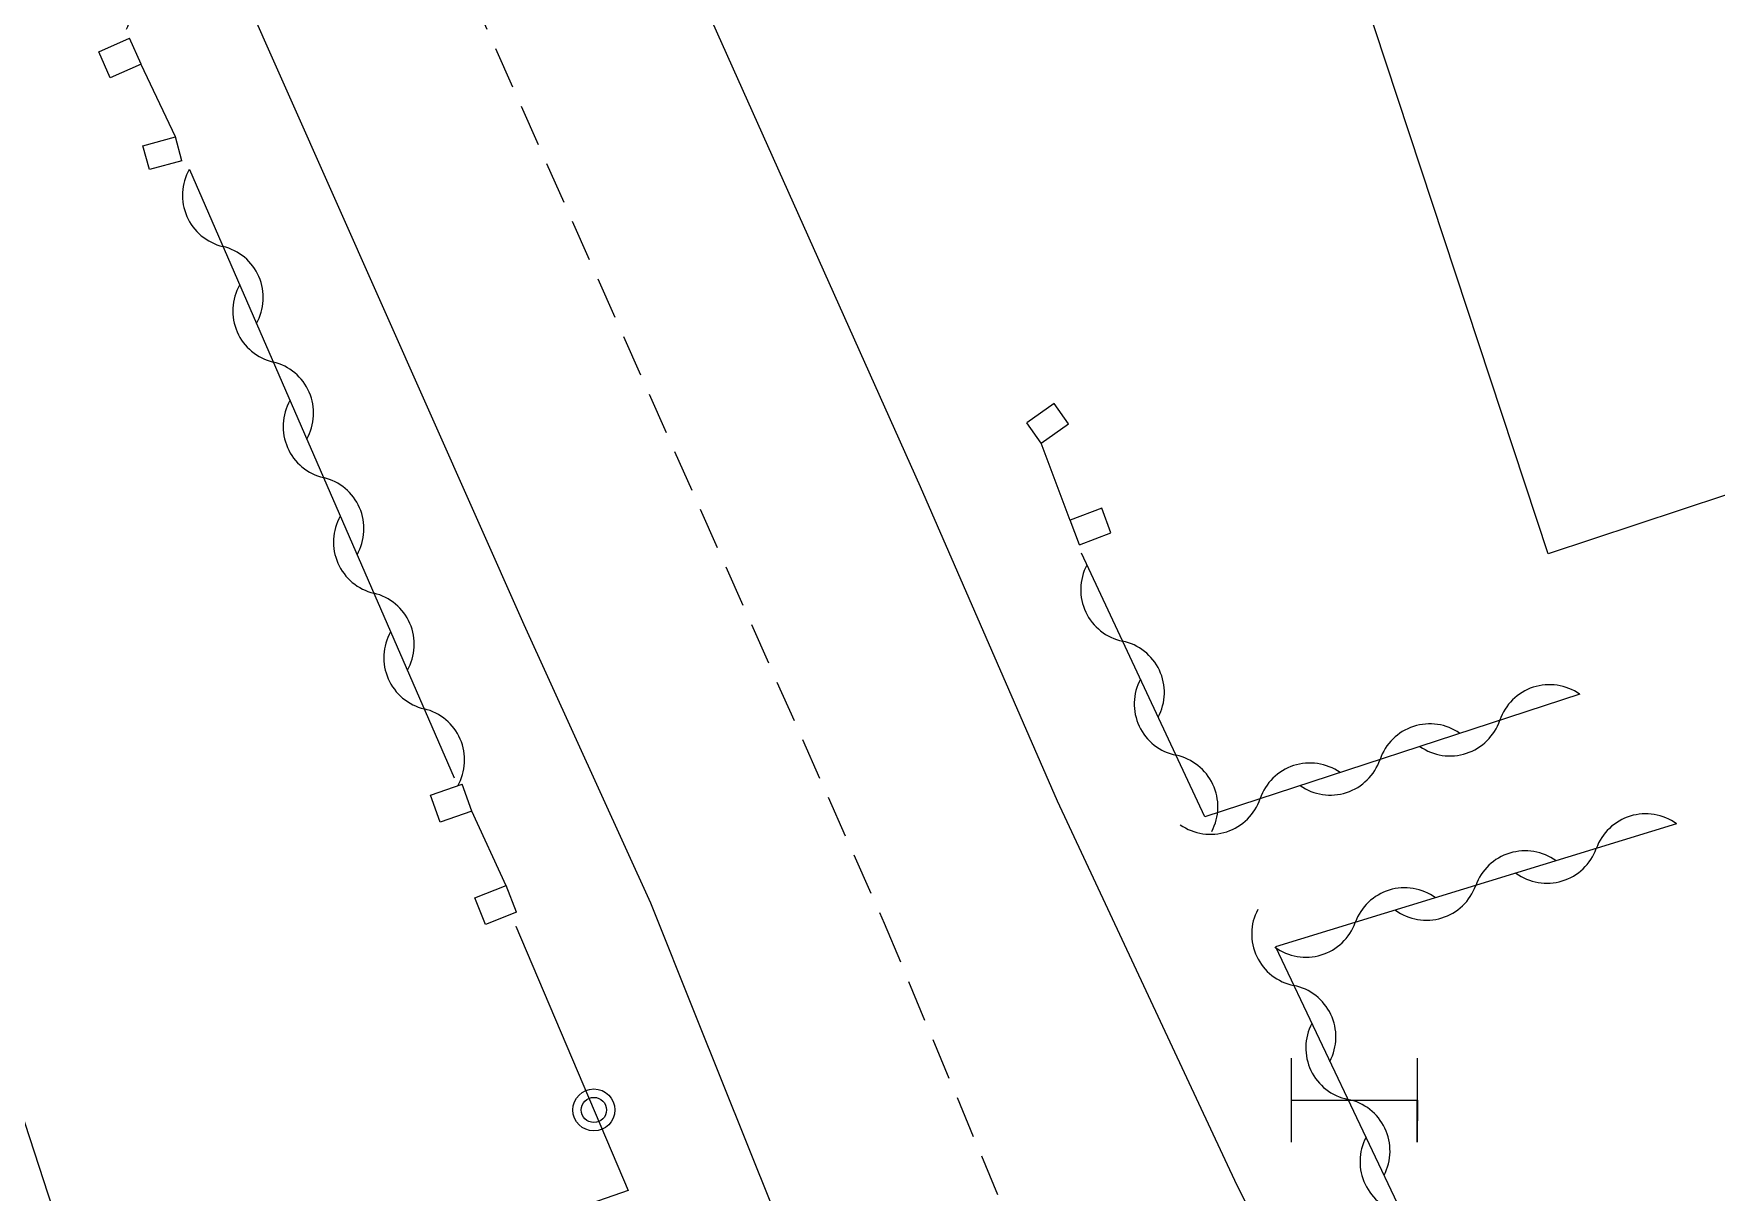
# Model space of a CAD drawing. Header units: millimetres. Extents: x 134000 to 135000, y 131000 to 132000.
# Drawn here: x 134288.27 to 134308.29, y 131386.82 to 131400.61 of the extents above; entities that cross this region are included whole.
import ezdxf

# ---------------------------------------------------------------- set-up
doc = ezdxf.new("R2010")
doc.units = ezdxf.units.MM
doc.linetypes.add('DASHED', pattern=[0.75, 0.5, -0.25])
doc.layers.get('0').update_dxf_attribs({"linetype": 'CONTINUOUS'})
for name, color, linetype in [('W0001', 6, 'DASHED'), ('W0008', 7, 'CONTINUOUS'), ('W0100', 7, 'CONTINUOUS'), ('W0105', 7, 'CONTINUOUS'), ('W0112', 1, 'DASHED'), ('W0310', 3, 'CONTINUOUS'), ('W0322', 7, 'CONTINUOUS'), ('W1474', 7, 'CONTINUOUS')]:
    doc.layers.add(name, color=color, linetype=linetype)

# ---------------------------------------------------------------- blocks, each defined once
blk = doc.blocks.new('T1474')
at = {"color": 0, "linetype": 'Continuous', "flags": 128}
for points in [[(-0.75, -0.5), (-0.75, 0.5)], [(0.75, 0), (0.749, -0.5), (0.75, 0.5)], [(-0.75, 0), (0.75, 0)]]:
    blk.add_lwpolyline(points, dxfattribs=at)
blk = doc.blocks.new('t322o')
at = {"color": 0, "linetype": 'Continuous'}
for radius in [0.25, 0.15]:
    blk.add_circle((0, 0), radius, dxfattribs=at)
blk = doc.blocks.new('t310o')
at = {"color": 0, "linetype": 'Continuous'}
for centre, start, end in [((0.5, -0.375), 36.8699, 143.1303), ((-0.5, 0.375), 216.8699, 323.1304)]:
    blk.add_arc(centre, 0.625, start, end, dxfattribs=at)

msp = doc.modelspace()

# ---------------------------------------------------------------- linework, layer by layer
at = {"layer": 'W0001'}
msp.add_lwpolyline([(134264.713, 131462.062), (134269.294, 131454.356), (134274.122, 131444.494), (134276.155, 131437.378), (134279.836, 131431.562), (134292.24, 131403.859), (134298.388, 131390.024), (134300.942, 131383.918), (134304.039, 131376.07), (134310.323, 131359.694), (134326.292, 131341.759)], dxfattribs=at)
at = {"layer": 'W0008'}
for points in [[(134297.378, 131385.855), (134296.146, 131388.923), (134295.61, 131390.262), (134294.105, 131393.575), (134289.015, 131405.037), (134288.764, 131405.619), (134283.615, 131417.13), (134281.081, 131422.889), (134278.467, 131428.729), (134278.115, 131429.509), (134277.527, 131430.537), (134276.971, 131431.235), (134276.234, 131431.939), (134275.318, 131432.595), (134274.852, 131432.844), (134273.51, 131433.277), (134272.403, 131433.409), (134271.368, 131433.39), (134270.366, 131433.172), (134269.872, 131433.045)], [(134363.91, 131376.601), (134348.9, 131368.732), (134348.613, 131368.587), (134326.237, 131356.908), (134324.307, 131356.136), (134322.759, 131355.878), (134321.057, 131356.078), (134319.189, 131356.918), (134317.858, 131357.868), (134316.261, 131359.873), (134313.482, 131365.378), (134302.591, 131386.905), (134300.451, 131391.475), (134298.821, 131395.216), (134295.372, 131402.919)]]:
    msp.add_lwpolyline(points, dxfattribs=at)
at = {"layer": 'W0100'}
for points in [[(134311.038, 131395.988), (134306.29, 131394.42), (134303.949, 131401.51), (134301.664, 131408.599)], [(134288.549, 131386.46), (134286.245, 131393.526)]]:
    msp.add_lwpolyline(points, dxfattribs=at)
at = {"layer": 'W0105'}
for p, q in [((134289.955, 131399.378), (134289.545, 131400.241)), ((134300.602, 131394.815), (134300.256, 131395.737)), ((134293.892, 131390.469), (134293.481, 131391.355))]:
    msp.add_line(p, q, dxfattribs=at)
at = {"layer": 'W0112'}
for points in [[(134289.545, 131400.243), (134289.179, 131400.081), (134289.042, 131400.392), (134289.407, 131400.554), (134289.407, 131400.554), (134289.407, 131400.554), (134289.407, 131400.554), (134289.407, 131400.554), (134289.407, 131400.554), (134289.407, 131400.554), (134289.407, 131400.554), (134289.407, 131400.554), (134289.407, 131400.554), (134289.407, 131400.554), (134289.407, 131400.554), (134289.407, 131400.554), (134289.407, 131400.554), (134289.407, 131400.554), (134289.407, 131400.554), (134289.407, 131400.554), (134289.407, 131400.554), (134289.407, 131400.554), (134289.407, 131400.554), (134289.407, 131400.554), (134289.407, 131400.554), (134289.407, 131400.554), (134289.407, 131400.554), (134289.407, 131400.554), (134289.407, 131400.554), (134289.407, 131400.554), (134289.407, 131400.554), (134289.407, 131400.554), (134289.407, 131400.554), (134289.407, 131400.554), (134289.407, 131400.554), (134289.407, 131400.554), (134289.407, 131400.554), (134289.407, 131400.554), (134289.407, 131400.554), (134289.407, 131400.554), (134289.407, 131400.554), (134289.407, 131400.554), (134289.407, 131400.554), (134289.407, 131400.554), (134289.407, 131400.554), (134289.407, 131400.554), (134289.407, 131400.554), (134289.407, 131400.554), (134289.407, 131400.554), (134289.407, 131400.554), (134289.407, 131400.554), (134289.407, 131400.554), (134289.407, 131400.554), (134289.407, 131400.554), (134289.407, 131400.554), (134289.407, 131400.554), (134289.407, 131400.554), (134289.407, 131400.554), (134289.407, 131400.554), (134289.407, 131400.554), (134289.407, 131400.554), (134289.407, 131400.554), (134289.407, 131400.554), (134289.407, 131400.554), (134289.407, 131400.554), (134289.407, 131400.554), (134289.407, 131400.554), (134289.407, 131400.554), (134289.407, 131400.554), (134289.407, 131400.554), (134289.407, 131400.554), (134289.407, 131400.554), (134289.407, 131400.554), (134289.407, 131400.554), (134289.407, 131400.554), (134289.407, 131400.554), (134289.407, 131400.554), (134289.407, 131400.554), (134289.407, 131400.554), (134289.407, 131400.554), (134289.407, 131400.554), (134289.407, 131400.554), (134289.407, 131400.554), (134289.407, 131400.554), (134289.407, 131400.554), (134289.407, 131400.554), (134289.407, 131400.554), (134289.407, 131400.554), (134289.407, 131400.554), (134289.407, 131400.554), (134289.407, 131400.554), (134289.407, 131400.554), (134289.407, 131400.554), (134289.407, 131400.554), (134289.407, 131400.554), (134289.407, 131400.554), (134289.407, 131400.554), (134289.407, 131400.554), (134289.407, 131400.554), (134289.407, 131400.554), (134289.407, 131400.554), (134289.407, 131400.554), (134289.407, 131400.554), (134289.407, 131400.554), (134289.407, 131400.554), (134289.407, 131400.554), (134289.407, 131400.554), (134289.407, 131400.554), (134289.407, 131400.554), (134289.407, 131400.554), (134289.407, 131400.554), (134289.407, 131400.554), (134289.407, 131400.554), (134289.407, 131400.554), (134289.407, 131400.554), (134289.407, 131400.554), (134289.407, 131400.554), (134289.407, 131400.554), (134289.407, 131400.554), (134289.407, 131400.554)], [(134289.545, 131400.243), (134289.407, 131400.554), (134289.407, 131400.554), (134289.407, 131400.554), (134289.407, 131400.554), (134289.407, 131400.554), (134289.407, 131400.554), (134289.407, 131400.554), (134289.407, 131400.554), (134289.407, 131400.554), (134289.407, 131400.554), (134289.407, 131400.554), (134289.407, 131400.554), (134289.407, 131400.554), (134289.407, 131400.554), (134289.407, 131400.554), (134289.407, 131400.554), (134289.407, 131400.554), (134289.407, 131400.554), (134289.407, 131400.554), (134289.407, 131400.554), (134289.407, 131400.554), (134289.407, 131400.554), (134289.407, 131400.554), (134289.407, 131400.554), (134289.407, 131400.554), (134289.407, 131400.554), (134289.407, 131400.554), (134289.407, 131400.554), (134289.407, 131400.554), (134289.407, 131400.554), (134289.407, 131400.554), (134289.407, 131400.554), (134289.407, 131400.554), (134289.407, 131400.554), (134289.407, 131400.554), (134289.407, 131400.554), (134289.407, 131400.554), (134289.407, 131400.554), (134289.407, 131400.554), (134289.407, 131400.554), (134289.407, 131400.554), (134289.407, 131400.554), (134289.407, 131400.554), (134289.407, 131400.554), (134289.407, 131400.554), (134289.407, 131400.554), (134289.407, 131400.554), (134289.407, 131400.554), (134289.407, 131400.554), (134289.407, 131400.554), (134289.407, 131400.554), (134289.407, 131400.554), (134289.407, 131400.554), (134289.407, 131400.554), (134289.407, 131400.554), (134289.407, 131400.554), (134289.407, 131400.554), (134289.407, 131400.554), (134289.407, 131400.554), (134289.407, 131400.554), (134289.407, 131400.554), (134289.407, 131400.554), (134289.407, 131400.554), (134289.407, 131400.554), (134289.407, 131400.554), (134289.407, 131400.554), (134289.407, 131400.554), (134289.407, 131400.554), (134289.407, 131400.554), (134289.407, 131400.554), (134289.407, 131400.554), (134289.407, 131400.554), (134289.407, 131400.554), (134289.407, 131400.554), (134289.407, 131400.554), (134289.407, 131400.554), (134289.407, 131400.554), (134289.407, 131400.554), (134289.407, 131400.554), (134289.407, 131400.554), (134289.407, 131400.554), (134289.407, 131400.554), (134289.407, 131400.554), (134289.407, 131400.554), (134289.407, 131400.554), (134289.407, 131400.554), (134289.407, 131400.554), (134289.407, 131400.554), (134289.407, 131400.554), (134289.407, 131400.554), (134289.407, 131400.554), (134289.407, 131400.554), (134289.407, 131400.554), (134289.407, 131400.554), (134289.407, 131400.554), (134289.407, 131400.554), (134289.407, 131400.554), (134289.407, 131400.554), (134289.407, 131400.554), (134289.407, 131400.554), (134289.407, 131400.554), (134289.407, 131400.554), (134289.407, 131400.554), (134289.407, 131400.554), (134289.407, 131400.554), (134289.407, 131400.554), (134289.407, 131400.554), (134289.407, 131400.554), (134289.407, 131400.554), (134289.407, 131400.554), (134289.407, 131400.554), (134289.407, 131400.554), (134289.407, 131400.554), (134289.407, 131400.554), (134289.407, 131400.554), (134289.407, 131400.554), (134289.407, 131400.554), (134289.407, 131400.554), (134289.407, 131400.554)], [(134290.03, 131399.093), (134289.644, 131398.99), (134289.568, 131399.274), (134289.954, 131399.378), (134289.954, 131399.378), (134289.954, 131399.378), (134289.954, 131399.378), (134289.954, 131399.378), (134289.954, 131399.378), (134289.954, 131399.378), (134289.954, 131399.378), (134289.954, 131399.378), (134289.954, 131399.378), (134289.954, 131399.378), (134289.954, 131399.378), (134289.954, 131399.378), (134289.954, 131399.378), (134289.954, 131399.378), (134289.954, 131399.378), (134289.954, 131399.378), (134289.954, 131399.378), (134289.954, 131399.378), (134289.954, 131399.378), (134289.954, 131399.378), (134289.954, 131399.378), (134289.954, 131399.378), (134289.954, 131399.378), (134289.954, 131399.378), (134289.954, 131399.378), (134289.954, 131399.378), (134289.954, 131399.378), (134289.954, 131399.378), (134289.954, 131399.378), (134289.954, 131399.378), (134289.954, 131399.378), (134289.954, 131399.378), (134289.954, 131399.378), (134289.954, 131399.378), (134289.954, 131399.378), (134289.954, 131399.378), (134289.954, 131399.378), (134289.954, 131399.378), (134289.954, 131399.378), (134289.954, 131399.378), (134289.954, 131399.378), (134289.954, 131399.378), (134289.954, 131399.378), (134289.954, 131399.378), (134289.954, 131399.378), (134289.954, 131399.378), (134289.954, 131399.378), (134289.954, 131399.378), (134289.954, 131399.378), (134289.954, 131399.378), (134289.954, 131399.378), (134289.954, 131399.378), (134289.954, 131399.378), (134289.954, 131399.378), (134289.954, 131399.378), (134289.954, 131399.378), (134289.954, 131399.378), (134289.954, 131399.378), (134289.954, 131399.378), (134289.954, 131399.378), (134289.954, 131399.378), (134289.954, 131399.378), (134289.954, 131399.378), (134289.954, 131399.378), (134289.954, 131399.378), (134289.954, 131399.378), (134289.954, 131399.378), (134289.954, 131399.378), (134289.954, 131399.378), (134289.954, 131399.378), (134289.954, 131399.378), (134289.954, 131399.378), (134289.954, 131399.378), (134289.954, 131399.378), (134289.954, 131399.378), (134289.954, 131399.378), (134289.954, 131399.378), (134289.954, 131399.378), (134289.954, 131399.378), (134289.954, 131399.378), (134289.954, 131399.378), (134289.954, 131399.378), (134289.954, 131399.378), (134289.954, 131399.378), (134289.954, 131399.378), (134289.954, 131399.378), (134289.954, 131399.378), (134289.954, 131399.378), (134289.954, 131399.378), (134289.954, 131399.378), (134289.954, 131399.378), (134289.954, 131399.378), (134289.954, 131399.378), (134289.954, 131399.378), (134289.954, 131399.378), (134289.954, 131399.378), (134289.954, 131399.378), (134289.954, 131399.378), (134289.954, 131399.378), (134289.954, 131399.378), (134289.954, 131399.378), (134289.954, 131399.378), (134289.954, 131399.378), (134289.954, 131399.378), (134289.954, 131399.378), (134289.954, 131399.378), (134289.954, 131399.378), (134289.954, 131399.378), (134289.954, 131399.378), (134289.954, 131399.378), (134289.954, 131399.378), (134289.954, 131399.378), (134289.954, 131399.378), (134289.954, 131399.378), (134289.954, 131399.378), (134289.954, 131399.378)], [(134290.03, 131399.093), (134289.954, 131399.378), (134289.954, 131399.378), (134289.954, 131399.378), (134289.954, 131399.378), (134289.954, 131399.378), (134289.954, 131399.378), (134289.954, 131399.378), (134289.954, 131399.378), (134289.954, 131399.378), (134289.954, 131399.378), (134289.954, 131399.378), (134289.954, 131399.378), (134289.954, 131399.378), (134289.954, 131399.378), (134289.954, 131399.378), (134289.954, 131399.378), (134289.954, 131399.378), (134289.954, 131399.378), (134289.954, 131399.378), (134289.954, 131399.378), (134289.954, 131399.378), (134289.954, 131399.378), (134289.954, 131399.378), (134289.954, 131399.378), (134289.954, 131399.378), (134289.954, 131399.378), (134289.954, 131399.378), (134289.954, 131399.378), (134289.954, 131399.378), (134289.954, 131399.378), (134289.954, 131399.378), (134289.954, 131399.378), (134289.954, 131399.378), (134289.954, 131399.378), (134289.954, 131399.378), (134289.954, 131399.378), (134289.954, 131399.378), (134289.954, 131399.378), (134289.954, 131399.378), (134289.954, 131399.378), (134289.954, 131399.378), (134289.954, 131399.378), (134289.954, 131399.378), (134289.954, 131399.378), (134289.954, 131399.378), (134289.954, 131399.378), (134289.954, 131399.378), (134289.954, 131399.378), (134289.954, 131399.378), (134289.954, 131399.378), (134289.954, 131399.378), (134289.954, 131399.378), (134289.954, 131399.378), (134289.954, 131399.378), (134289.954, 131399.378), (134289.954, 131399.378), (134289.954, 131399.378), (134289.954, 131399.378), (134289.954, 131399.378), (134289.954, 131399.378), (134289.954, 131399.378), (134289.954, 131399.378), (134289.954, 131399.378), (134289.954, 131399.378), (134289.954, 131399.378), (134289.954, 131399.378), (134289.954, 131399.378), (134289.954, 131399.378), (134289.954, 131399.378), (134289.954, 131399.378), (134289.954, 131399.378), (134289.954, 131399.378), (134289.954, 131399.378), (134289.954, 131399.378), (134289.954, 131399.378), (134289.954, 131399.378), (134289.954, 131399.378), (134289.954, 131399.378), (134289.954, 131399.378), (134289.954, 131399.378), (134289.954, 131399.378), (134289.954, 131399.378), (134289.954, 131399.378), (134289.954, 131399.378), (134289.954, 131399.378), (134289.954, 131399.378), (134289.954, 131399.378), (134289.954, 131399.378), (134289.954, 131399.378), (134289.954, 131399.378), (134289.954, 131399.378), (134289.954, 131399.378), (134289.954, 131399.378), (134289.954, 131399.378), (134289.954, 131399.378), (134289.954, 131399.378), (134289.954, 131399.378), (134289.954, 131399.378), (134289.954, 131399.378), (134289.954, 131399.378), (134289.954, 131399.378), (134289.954, 131399.378), (134289.954, 131399.378), (134289.954, 131399.378), (134289.954, 131399.378), (134289.954, 131399.378), (134289.954, 131399.378), (134289.954, 131399.378), (134289.954, 131399.378), (134289.954, 131399.378), (134289.954, 131399.378), (134289.954, 131399.378), (134289.954, 131399.378), (134289.954, 131399.378), (134289.954, 131399.378), (134289.954, 131399.378), (134289.954, 131399.378), (134289.954, 131399.378), (134289.954, 131399.378)], [(134300.257, 131395.735), (134300.583, 131395.966), (134300.413, 131396.207), (134300.086, 131395.976), (134300.086, 131395.976), (134300.086, 131395.976), (134300.086, 131395.976), (134300.086, 131395.976), (134300.086, 131395.976), (134300.086, 131395.976), (134300.086, 131395.976), (134300.086, 131395.976), (134300.086, 131395.976), (134300.086, 131395.976), (134300.086, 131395.976), (134300.086, 131395.976), (134300.086, 131395.976), (134300.086, 131395.976), (134300.086, 131395.976), (134300.086, 131395.976), (134300.086, 131395.976), (134300.086, 131395.976), (134300.086, 131395.976), (134300.086, 131395.976), (134300.086, 131395.976), (134300.086, 131395.976), (134300.086, 131395.976), (134300.086, 131395.976), (134300.086, 131395.976), (134300.086, 131395.976), (134300.086, 131395.976), (134300.086, 131395.976), (134300.086, 131395.976), (134300.086, 131395.976), (134300.086, 131395.976), (134300.086, 131395.976), (134300.086, 131395.976), (134300.086, 131395.976), (134300.086, 131395.976), (134300.086, 131395.976), (134300.086, 131395.976), (134300.086, 131395.976), (134300.086, 131395.976), (134300.086, 131395.976), (134300.086, 131395.976), (134300.086, 131395.976), (134300.086, 131395.976), (134300.086, 131395.976), (134300.086, 131395.976), (134300.086, 131395.976), (134300.086, 131395.976), (134300.086, 131395.976), (134300.086, 131395.976), (134300.086, 131395.976), (134300.086, 131395.976), (134300.086, 131395.976), (134300.086, 131395.976), (134300.086, 131395.976), (134300.086, 131395.976), (134300.086, 131395.976), (134300.086, 131395.976), (134300.086, 131395.976), (134300.086, 131395.976), (134300.086, 131395.976), (134300.086, 131395.976), (134300.086, 131395.976), (134300.086, 131395.976), (134300.086, 131395.976), (134300.086, 131395.976), (134300.086, 131395.976), (134300.086, 131395.976), (134300.086, 131395.976), (134300.086, 131395.976), (134300.086, 131395.976), (134300.086, 131395.976), (134300.086, 131395.976), (134300.086, 131395.976), (134300.086, 131395.976), (134300.086, 131395.976), (134300.086, 131395.976), (134300.086, 131395.976), (134300.086, 131395.976), (134300.086, 131395.976), (134300.086, 131395.976), (134300.086, 131395.976), (134300.086, 131395.976), (134300.086, 131395.976), (134300.086, 131395.976), (134300.086, 131395.976), (134300.086, 131395.976), (134300.086, 131395.976), (134300.086, 131395.976), (134300.086, 131395.976), (134300.086, 131395.976), (134300.086, 131395.976), (134300.086, 131395.976), (134300.086, 131395.976), (134300.086, 131395.976), (134300.086, 131395.976), (134300.086, 131395.976), (134300.086, 131395.976), (134300.086, 131395.976), (134300.086, 131395.976), (134300.086, 131395.976), (134300.086, 131395.976), (134300.086, 131395.976), (134300.086, 131395.976), (134300.086, 131395.976), (134300.086, 131395.976), (134300.086, 131395.976), (134300.086, 131395.976), (134300.086, 131395.976), (134300.086, 131395.976), (134300.086, 131395.976), (134300.086, 131395.976), (134300.086, 131395.976), (134300.086, 131395.976), (134300.086, 131395.976), (134300.086, 131395.976), (134300.086, 131395.976)], [(134300.257, 131395.735), (134300.086, 131395.976), (134300.086, 131395.976), (134300.086, 131395.976), (134300.086, 131395.976), (134300.086, 131395.976), (134300.086, 131395.976), (134300.086, 131395.976), (134300.086, 131395.976), (134300.086, 131395.976), (134300.086, 131395.976), (134300.086, 131395.976), (134300.086, 131395.976), (134300.086, 131395.976), (134300.086, 131395.976), (134300.086, 131395.976), (134300.086, 131395.976), (134300.086, 131395.976), (134300.086, 131395.976), (134300.086, 131395.976), (134300.086, 131395.976), (134300.086, 131395.976), (134300.086, 131395.976), (134300.086, 131395.976), (134300.086, 131395.976), (134300.086, 131395.976), (134300.086, 131395.976), (134300.086, 131395.976), (134300.086, 131395.976), (134300.086, 131395.976), (134300.086, 131395.976), (134300.086, 131395.976), (134300.086, 131395.976), (134300.086, 131395.976), (134300.086, 131395.976), (134300.086, 131395.976), (134300.086, 131395.976), (134300.086, 131395.976), (134300.086, 131395.976), (134300.086, 131395.976), (134300.086, 131395.976), (134300.086, 131395.976), (134300.086, 131395.976), (134300.086, 131395.976), (134300.086, 131395.976), (134300.086, 131395.976), (134300.086, 131395.976), (134300.086, 131395.976), (134300.086, 131395.976), (134300.086, 131395.976), (134300.086, 131395.976), (134300.086, 131395.976), (134300.086, 131395.976), (134300.086, 131395.976), (134300.086, 131395.976), (134300.086, 131395.976), (134300.086, 131395.976), (134300.086, 131395.976), (134300.086, 131395.976), (134300.086, 131395.976), (134300.086, 131395.976), (134300.086, 131395.976), (134300.086, 131395.976), (134300.086, 131395.976), (134300.086, 131395.976), (134300.086, 131395.976), (134300.086, 131395.976), (134300.086, 131395.976), (134300.086, 131395.976), (134300.086, 131395.976), (134300.086, 131395.976), (134300.086, 131395.976), (134300.086, 131395.976), (134300.086, 131395.976), (134300.086, 131395.976), (134300.086, 131395.976), (134300.086, 131395.976), (134300.086, 131395.976), (134300.086, 131395.976), (134300.086, 131395.976), (134300.086, 131395.976), (134300.086, 131395.976), (134300.086, 131395.976), (134300.086, 131395.976), (134300.086, 131395.976), (134300.086, 131395.976), (134300.086, 131395.976), (134300.086, 131395.976), (134300.086, 131395.976), (134300.086, 131395.976), (134300.086, 131395.976), (134300.086, 131395.976), (134300.086, 131395.976), (134300.086, 131395.976), (134300.086, 131395.976), (134300.086, 131395.976), (134300.086, 131395.976), (134300.086, 131395.976), (134300.086, 131395.976), (134300.086, 131395.976), (134300.086, 131395.976), (134300.086, 131395.976), (134300.086, 131395.976), (134300.086, 131395.976), (134300.086, 131395.976), (134300.086, 131395.976), (134300.086, 131395.976), (134300.086, 131395.976), (134300.086, 131395.976), (134300.086, 131395.976), (134300.086, 131395.976), (134300.086, 131395.976), (134300.086, 131395.976), (134300.086, 131395.976), (134300.086, 131395.976), (134300.086, 131395.976), (134300.086, 131395.976), (134300.086, 131395.976), (134300.086, 131395.976), (134300.086, 131395.976)], [(134300.713, 131394.526), (134301.087, 131394.667), (134300.977, 131394.961), (134300.602, 131394.82), (134300.602, 131394.82), (134300.602, 131394.82), (134300.602, 131394.82), (134300.602, 131394.82), (134300.602, 131394.82), (134300.602, 131394.82), (134300.602, 131394.82), (134300.602, 131394.82), (134300.602, 131394.82), (134300.602, 131394.82), (134300.602, 131394.82), (134300.602, 131394.82), (134300.602, 131394.82), (134300.602, 131394.82), (134300.602, 131394.82), (134300.602, 131394.82), (134300.602, 131394.82), (134300.602, 131394.82), (134300.602, 131394.82), (134300.602, 131394.82), (134300.602, 131394.82), (134300.602, 131394.82), (134300.602, 131394.82), (134300.602, 131394.82), (134300.602, 131394.82), (134300.602, 131394.82), (134300.602, 131394.82), (134300.602, 131394.82), (134300.602, 131394.82), (134300.602, 131394.82), (134300.602, 131394.82), (134300.602, 131394.82), (134300.602, 131394.82), (134300.602, 131394.82), (134300.602, 131394.82), (134300.602, 131394.82), (134300.602, 131394.82), (134300.602, 131394.82), (134300.602, 131394.82), (134300.602, 131394.82), (134300.602, 131394.82), (134300.602, 131394.82), (134300.602, 131394.82), (134300.602, 131394.82), (134300.602, 131394.82), (134300.602, 131394.82), (134300.602, 131394.82), (134300.602, 131394.82), (134300.602, 131394.82), (134300.602, 131394.82), (134300.602, 131394.82), (134300.602, 131394.82), (134300.602, 131394.82), (134300.602, 131394.82), (134300.602, 131394.82), (134300.602, 131394.82), (134300.602, 131394.82), (134300.602, 131394.82), (134300.602, 131394.82), (134300.602, 131394.82), (134300.602, 131394.82), (134300.602, 131394.82), (134300.602, 131394.82), (134300.602, 131394.82), (134300.602, 131394.82), (134300.602, 131394.82), (134300.602, 131394.82), (134300.602, 131394.82), (134300.602, 131394.82), (134300.602, 131394.82), (134300.602, 131394.82), (134300.602, 131394.82), (134300.602, 131394.82), (134300.602, 131394.82), (134300.602, 131394.82), (134300.602, 131394.82), (134300.602, 131394.82), (134300.602, 131394.82), (134300.602, 131394.82), (134300.602, 131394.82), (134300.602, 131394.82), (134300.602, 131394.82), (134300.602, 131394.82), (134300.602, 131394.82), (134300.602, 131394.82), (134300.602, 131394.82), (134300.602, 131394.82), (134300.602, 131394.82), (134300.602, 131394.82), (134300.602, 131394.82), (134300.602, 131394.82), (134300.602, 131394.82), (134300.602, 131394.82), (134300.602, 131394.82), (134300.602, 131394.82), (134300.602, 131394.82), (134300.602, 131394.82), (134300.602, 131394.82), (134300.602, 131394.82), (134300.602, 131394.82), (134300.602, 131394.82), (134300.602, 131394.82), (134300.602, 131394.82), (134300.602, 131394.82), (134300.602, 131394.82), (134300.602, 131394.82), (134300.602, 131394.82), (134300.602, 131394.82), (134300.602, 131394.82), (134300.602, 131394.82), (134300.602, 131394.82), (134300.602, 131394.82), (134300.602, 131394.82), (134300.602, 131394.82), (134300.602, 131394.82), (134300.602, 131394.82)], [(134300.713, 131394.526), (134300.602, 131394.82), (134300.602, 131394.82), (134300.602, 131394.82), (134300.602, 131394.82), (134300.602, 131394.82), (134300.602, 131394.82), (134300.602, 131394.82), (134300.602, 131394.82), (134300.602, 131394.82), (134300.602, 131394.82), (134300.602, 131394.82), (134300.602, 131394.82), (134300.602, 131394.82), (134300.602, 131394.82), (134300.602, 131394.82), (134300.602, 131394.82), (134300.602, 131394.82), (134300.602, 131394.82), (134300.602, 131394.82), (134300.602, 131394.82), (134300.602, 131394.82), (134300.602, 131394.82), (134300.602, 131394.82), (134300.602, 131394.82), (134300.602, 131394.82), (134300.602, 131394.82), (134300.602, 131394.82), (134300.602, 131394.82), (134300.602, 131394.82), (134300.602, 131394.82), (134300.602, 131394.82), (134300.602, 131394.82), (134300.602, 131394.82), (134300.602, 131394.82), (134300.602, 131394.82), (134300.602, 131394.82), (134300.602, 131394.82), (134300.602, 131394.82), (134300.602, 131394.82), (134300.602, 131394.82), (134300.602, 131394.82), (134300.602, 131394.82), (134300.602, 131394.82), (134300.602, 131394.82), (134300.602, 131394.82), (134300.602, 131394.82), (134300.602, 131394.82), (134300.602, 131394.82), (134300.602, 131394.82), (134300.602, 131394.82), (134300.602, 131394.82), (134300.602, 131394.82), (134300.602, 131394.82), (134300.602, 131394.82), (134300.602, 131394.82), (134300.602, 131394.82), (134300.602, 131394.82), (134300.602, 131394.82), (134300.602, 131394.82), (134300.602, 131394.82), (134300.602, 131394.82), (134300.602, 131394.82), (134300.602, 131394.82), (134300.602, 131394.82), (134300.602, 131394.82), (134300.602, 131394.82), (134300.602, 131394.82), (134300.602, 131394.82), (134300.602, 131394.82), (134300.602, 131394.82), (134300.602, 131394.82), (134300.602, 131394.82), (134300.602, 131394.82), (134300.602, 131394.82), (134300.602, 131394.82), (134300.602, 131394.82), (134300.602, 131394.82), (134300.602, 131394.82), (134300.602, 131394.82), (134300.602, 131394.82), (134300.602, 131394.82), (134300.602, 131394.82), (134300.602, 131394.82), (134300.602, 131394.82), (134300.602, 131394.82), (134300.602, 131394.82), (134300.602, 131394.82), (134300.602, 131394.82), (134300.602, 131394.82), (134300.602, 131394.82), (134300.602, 131394.82), (134300.602, 131394.82), (134300.602, 131394.82), (134300.602, 131394.82), (134300.602, 131394.82), (134300.602, 131394.82), (134300.602, 131394.82), (134300.602, 131394.82), (134300.602, 131394.82), (134300.602, 131394.82), (134300.602, 131394.82), (134300.602, 131394.82), (134300.602, 131394.82), (134300.602, 131394.82), (134300.602, 131394.82), (134300.602, 131394.82), (134300.602, 131394.82), (134300.602, 131394.82), (134300.602, 131394.82), (134300.602, 131394.82), (134300.602, 131394.82), (134300.602, 131394.82), (134300.602, 131394.82), (134300.602, 131394.82), (134300.602, 131394.82), (134300.602, 131394.82), (134300.602, 131394.82), (134300.602, 131394.82), (134300.602, 131394.82)], [(134293.48, 131391.358), (134293.103, 131391.225), (134292.99, 131391.546), (134293.367, 131391.679), (134293.367, 131391.679), (134293.367, 131391.679), (134293.367, 131391.679), (134293.367, 131391.679), (134293.367, 131391.679), (134293.367, 131391.679), (134293.367, 131391.679), (134293.367, 131391.679), (134293.367, 131391.679), (134293.367, 131391.679), (134293.367, 131391.679), (134293.367, 131391.679), (134293.367, 131391.679), (134293.367, 131391.679), (134293.367, 131391.679), (134293.367, 131391.679), (134293.367, 131391.679), (134293.367, 131391.679), (134293.367, 131391.679), (134293.367, 131391.679), (134293.367, 131391.679), (134293.367, 131391.679), (134293.367, 131391.679), (134293.367, 131391.679), (134293.367, 131391.679), (134293.367, 131391.679), (134293.367, 131391.679), (134293.367, 131391.679), (134293.367, 131391.679), (134293.367, 131391.679), (134293.367, 131391.679), (134293.367, 131391.679), (134293.367, 131391.679), (134293.367, 131391.679), (134293.367, 131391.679), (134293.367, 131391.679), (134293.367, 131391.679), (134293.367, 131391.679), (134293.367, 131391.679), (134293.367, 131391.679), (134293.367, 131391.679), (134293.367, 131391.679), (134293.367, 131391.679), (134293.367, 131391.679), (134293.367, 131391.679), (134293.367, 131391.679), (134293.367, 131391.679), (134293.367, 131391.679), (134293.367, 131391.679), (134293.367, 131391.679), (134293.367, 131391.679), (134293.367, 131391.679), (134293.367, 131391.679), (134293.367, 131391.679), (134293.367, 131391.679), (134293.367, 131391.679), (134293.367, 131391.679), (134293.367, 131391.679), (134293.367, 131391.679), (134293.367, 131391.679), (134293.367, 131391.679), (134293.367, 131391.679), (134293.367, 131391.679), (134293.367, 131391.679), (134293.367, 131391.679), (134293.367, 131391.679), (134293.367, 131391.679), (134293.367, 131391.679), (134293.367, 131391.679), (134293.367, 131391.679), (134293.367, 131391.679), (134293.367, 131391.679), (134293.367, 131391.679), (134293.367, 131391.679), (134293.367, 131391.679), (134293.367, 131391.679), (134293.367, 131391.679), (134293.367, 131391.679), (134293.367, 131391.679), (134293.367, 131391.679), (134293.367, 131391.679), (134293.367, 131391.679), (134293.367, 131391.679), (134293.367, 131391.679), (134293.367, 131391.679), (134293.367, 131391.679), (134293.367, 131391.679), (134293.367, 131391.679), (134293.367, 131391.679), (134293.367, 131391.679), (134293.367, 131391.679), (134293.367, 131391.679), (134293.367, 131391.679), (134293.367, 131391.679), (134293.367, 131391.679), (134293.367, 131391.679), (134293.367, 131391.679), (134293.367, 131391.679), (134293.367, 131391.679), (134293.367, 131391.679), (134293.367, 131391.679), (134293.367, 131391.679), (134293.367, 131391.679), (134293.367, 131391.679), (134293.367, 131391.679), (134293.367, 131391.679), (134293.367, 131391.679), (134293.367, 131391.679), (134293.367, 131391.679), (134293.367, 131391.679), (134293.367, 131391.679), (134293.367, 131391.679), (134293.367, 131391.679), (134293.367, 131391.679), (134293.367, 131391.679), (134293.367, 131391.679)], [(134293.48, 131391.358), (134293.367, 131391.679), (134293.367, 131391.679), (134293.367, 131391.679), (134293.367, 131391.679), (134293.367, 131391.679), (134293.367, 131391.679), (134293.367, 131391.679), (134293.367, 131391.679), (134293.367, 131391.679), (134293.367, 131391.679), (134293.367, 131391.679), (134293.367, 131391.679), (134293.367, 131391.679), (134293.367, 131391.679), (134293.367, 131391.679), (134293.367, 131391.679), (134293.367, 131391.679), (134293.367, 131391.679), (134293.367, 131391.679), (134293.367, 131391.679), (134293.367, 131391.679), (134293.367, 131391.679), (134293.367, 131391.679), (134293.367, 131391.679), (134293.367, 131391.679), (134293.367, 131391.679), (134293.367, 131391.679), (134293.367, 131391.679), (134293.367, 131391.679), (134293.367, 131391.679), (134293.367, 131391.679), (134293.367, 131391.679), (134293.367, 131391.679), (134293.367, 131391.679), (134293.367, 131391.679), (134293.367, 131391.679), (134293.367, 131391.679), (134293.367, 131391.679), (134293.367, 131391.679), (134293.367, 131391.679), (134293.367, 131391.679), (134293.367, 131391.679), (134293.367, 131391.679), (134293.367, 131391.679), (134293.367, 131391.679), (134293.367, 131391.679), (134293.367, 131391.679), (134293.367, 131391.679), (134293.367, 131391.679), (134293.367, 131391.679), (134293.367, 131391.679), (134293.367, 131391.679), (134293.367, 131391.679), (134293.367, 131391.679), (134293.367, 131391.679), (134293.367, 131391.679), (134293.367, 131391.679), (134293.367, 131391.679), (134293.367, 131391.679), (134293.367, 131391.679), (134293.367, 131391.679), (134293.367, 131391.679), (134293.367, 131391.679), (134293.367, 131391.679), (134293.367, 131391.679), (134293.367, 131391.679), (134293.367, 131391.679), (134293.367, 131391.679), (134293.367, 131391.679), (134293.367, 131391.679), (134293.367, 131391.679), (134293.367, 131391.679), (134293.367, 131391.679), (134293.367, 131391.679), (134293.367, 131391.679), (134293.367, 131391.679), (134293.367, 131391.679), (134293.367, 131391.679), (134293.367, 131391.679), (134293.367, 131391.679), (134293.367, 131391.679), (134293.367, 131391.679), (134293.367, 131391.679), (134293.367, 131391.679), (134293.367, 131391.679), (134293.367, 131391.679), (134293.367, 131391.679), (134293.367, 131391.679), (134293.367, 131391.679), (134293.367, 131391.679), (134293.367, 131391.679), (134293.367, 131391.679), (134293.367, 131391.679), (134293.367, 131391.679), (134293.367, 131391.679), (134293.367, 131391.679), (134293.367, 131391.679), (134293.367, 131391.679), (134293.367, 131391.679), (134293.367, 131391.679), (134293.367, 131391.679), (134293.367, 131391.679), (134293.367, 131391.679), (134293.367, 131391.679), (134293.367, 131391.679), (134293.367, 131391.679), (134293.367, 131391.679), (134293.367, 131391.679), (134293.367, 131391.679), (134293.367, 131391.679), (134293.367, 131391.679), (134293.367, 131391.679), (134293.367, 131391.679), (134293.367, 131391.679), (134293.367, 131391.679), (134293.367, 131391.679), (134293.367, 131391.679), (134293.367, 131391.679), (134293.367, 131391.679)], [(134294.015, 131390.157), (134293.643, 131390.01), (134293.519, 131390.324), (134293.891, 131390.471), (134293.891, 131390.471), (134293.891, 131390.471), (134293.891, 131390.471), (134293.891, 131390.471), (134293.891, 131390.471), (134293.891, 131390.471), (134293.891, 131390.471), (134293.891, 131390.471), (134293.891, 131390.471), (134293.891, 131390.471), (134293.891, 131390.471), (134293.891, 131390.471), (134293.891, 131390.471), (134293.891, 131390.471), (134293.891, 131390.471), (134293.891, 131390.471), (134293.891, 131390.471), (134293.891, 131390.471), (134293.891, 131390.471), (134293.891, 131390.471), (134293.891, 131390.471), (134293.891, 131390.471), (134293.891, 131390.471), (134293.891, 131390.471), (134293.891, 131390.471), (134293.891, 131390.471), (134293.891, 131390.471), (134293.891, 131390.471), (134293.891, 131390.471), (134293.891, 131390.471), (134293.891, 131390.471), (134293.891, 131390.471), (134293.891, 131390.471), (134293.891, 131390.471), (134293.891, 131390.471), (134293.891, 131390.471), (134293.891, 131390.471), (134293.891, 131390.471), (134293.891, 131390.471), (134293.891, 131390.471), (134293.891, 131390.471), (134293.891, 131390.471), (134293.891, 131390.471), (134293.891, 131390.471), (134293.891, 131390.471), (134293.891, 131390.471), (134293.891, 131390.471), (134293.891, 131390.471), (134293.891, 131390.471), (134293.891, 131390.471), (134293.891, 131390.471), (134293.891, 131390.471), (134293.891, 131390.471), (134293.891, 131390.471), (134293.891, 131390.471), (134293.891, 131390.471), (134293.891, 131390.471), (134293.891, 131390.471), (134293.891, 131390.471), (134293.891, 131390.471), (134293.891, 131390.471), (134293.891, 131390.471), (134293.891, 131390.471), (134293.891, 131390.471), (134293.891, 131390.471), (134293.891, 131390.471), (134293.891, 131390.471), (134293.891, 131390.471), (134293.891, 131390.471), (134293.891, 131390.471), (134293.891, 131390.471), (134293.891, 131390.471), (134293.891, 131390.471), (134293.891, 131390.471), (134293.891, 131390.471), (134293.891, 131390.471), (134293.891, 131390.471), (134293.891, 131390.471), (134293.891, 131390.471), (134293.891, 131390.471), (134293.891, 131390.471), (134293.891, 131390.471), (134293.891, 131390.471), (134293.891, 131390.471), (134293.891, 131390.471), (134293.891, 131390.471), (134293.891, 131390.471), (134293.891, 131390.471), (134293.891, 131390.471), (134293.891, 131390.471), (134293.891, 131390.471), (134293.891, 131390.471), (134293.891, 131390.471), (134293.891, 131390.471), (134293.891, 131390.471), (134293.891, 131390.471), (134293.891, 131390.471), (134293.891, 131390.471), (134293.891, 131390.471), (134293.891, 131390.471), (134293.891, 131390.471), (134293.891, 131390.471), (134293.891, 131390.471), (134293.891, 131390.471), (134293.891, 131390.471), (134293.891, 131390.471), (134293.891, 131390.471), (134293.891, 131390.471), (134293.891, 131390.471), (134293.891, 131390.471), (134293.891, 131390.471), (134293.891, 131390.471), (134293.891, 131390.471), (134293.891, 131390.471), (134293.891, 131390.471), (134293.891, 131390.471)], [(134294.015, 131390.157), (134293.891, 131390.471), (134293.891, 131390.471), (134293.891, 131390.471), (134293.891, 131390.471), (134293.891, 131390.471), (134293.891, 131390.471), (134293.891, 131390.471), (134293.891, 131390.471), (134293.891, 131390.471), (134293.891, 131390.471), (134293.891, 131390.471), (134293.891, 131390.471), (134293.891, 131390.471), (134293.891, 131390.471), (134293.891, 131390.471), (134293.891, 131390.471), (134293.891, 131390.471), (134293.891, 131390.471), (134293.891, 131390.471), (134293.891, 131390.471), (134293.891, 131390.471), (134293.891, 131390.471), (134293.891, 131390.471), (134293.891, 131390.471), (134293.891, 131390.471), (134293.891, 131390.471), (134293.891, 131390.471), (134293.891, 131390.471), (134293.891, 131390.471), (134293.891, 131390.471), (134293.891, 131390.471), (134293.891, 131390.471), (134293.891, 131390.471), (134293.891, 131390.471), (134293.891, 131390.471), (134293.891, 131390.471), (134293.891, 131390.471), (134293.891, 131390.471), (134293.891, 131390.471), (134293.891, 131390.471), (134293.891, 131390.471), (134293.891, 131390.471), (134293.891, 131390.471), (134293.891, 131390.471), (134293.891, 131390.471), (134293.891, 131390.471), (134293.891, 131390.471), (134293.891, 131390.471), (134293.891, 131390.471), (134293.891, 131390.471), (134293.891, 131390.471), (134293.891, 131390.471), (134293.891, 131390.471), (134293.891, 131390.471), (134293.891, 131390.471), (134293.891, 131390.471), (134293.891, 131390.471), (134293.891, 131390.471), (134293.891, 131390.471), (134293.891, 131390.471), (134293.891, 131390.471), (134293.891, 131390.471), (134293.891, 131390.471), (134293.891, 131390.471), (134293.891, 131390.471), (134293.891, 131390.471), (134293.891, 131390.471), (134293.891, 131390.471), (134293.891, 131390.471), (134293.891, 131390.471), (134293.891, 131390.471), (134293.891, 131390.471), (134293.891, 131390.471), (134293.891, 131390.471), (134293.891, 131390.471), (134293.891, 131390.471), (134293.891, 131390.471), (134293.891, 131390.471), (134293.891, 131390.471), (134293.891, 131390.471), (134293.891, 131390.471), (134293.891, 131390.471), (134293.891, 131390.471), (134293.891, 131390.471), (134293.891, 131390.471), (134293.891, 131390.471), (134293.891, 131390.471), (134293.891, 131390.471), (134293.891, 131390.471), (134293.891, 131390.471), (134293.891, 131390.471), (134293.891, 131390.471), (134293.891, 131390.471), (134293.891, 131390.471), (134293.891, 131390.471), (134293.891, 131390.471), (134293.891, 131390.471), (134293.891, 131390.471), (134293.891, 131390.471), (134293.891, 131390.471), (134293.891, 131390.471), (134293.891, 131390.471), (134293.891, 131390.471), (134293.891, 131390.471), (134293.891, 131390.471), (134293.891, 131390.471), (134293.891, 131390.471), (134293.891, 131390.471), (134293.891, 131390.471), (134293.891, 131390.471), (134293.891, 131390.471), (134293.891, 131390.471), (134293.891, 131390.471), (134293.891, 131390.471), (134293.891, 131390.471), (134293.891, 131390.471), (134293.891, 131390.471), (134293.891, 131390.471), (134293.891, 131390.471)]]:
    msp.add_lwpolyline(points, dxfattribs=at)
at = {"layer": 'W0310'}
for points in [[(134290.12, 131398.992), (134290.12, 131398.992), (134290.12, 131398.992), (134290.12, 131398.992), (134290.12, 131398.992), (134290.12, 131398.992), (134290.12, 131398.992), (134290.12, 131398.992), (134290.12, 131398.992), (134290.12, 131398.992), (134290.12, 131398.992), (134290.12, 131398.992), (134290.12, 131398.992), (134290.12, 131398.992), (134290.12, 131398.992), (134290.12, 131398.992), (134290.12, 131398.992), (134290.12, 131398.992), (134290.12, 131398.992), (134290.12, 131398.992), (134290.12, 131398.992), (134290.12, 131398.992), (134290.12, 131398.992), (134290.12, 131398.992), (134290.12, 131398.992), (134290.12, 131398.992), (134290.12, 131398.992), (134290.12, 131398.992), (134290.12, 131398.992), (134290.12, 131398.992), (134290.12, 131398.992), (134290.12, 131398.992), (134290.12, 131398.992), (134290.12, 131398.992), (134290.12, 131398.992), (134290.12, 131398.992), (134290.12, 131398.992), (134290.12, 131398.992), (134290.12, 131398.992), (134290.12, 131398.992), (134290.12, 131398.992), (134290.12, 131398.992), (134290.12, 131398.992), (134290.12, 131398.992), (134290.12, 131398.992), (134290.12, 131398.992), (134290.12, 131398.992), (134290.12, 131398.992), (134290.12, 131398.992), (134290.12, 131398.992), (134290.12, 131398.992), (134290.12, 131398.992), (134290.12, 131398.992), (134290.12, 131398.992), (134290.12, 131398.992), (134290.12, 131398.992), (134290.12, 131398.992), (134290.12, 131398.992), (134290.12, 131398.992), (134290.12, 131398.992), (134290.12, 131398.992), (134290.12, 131398.992), (134290.12, 131398.992), (134290.12, 131398.992), (134290.12, 131398.992), (134290.12, 131398.992), (134290.12, 131398.992), (134290.12, 131398.992), (134290.12, 131398.992), (134290.12, 131398.992), (134290.12, 131398.992), (134290.12, 131398.992), (134290.12, 131398.992), (134290.12, 131398.992), (134290.12, 131398.992), (134290.12, 131398.992), (134290.12, 131398.992), (134290.12, 131398.992), (134290.12, 131398.992), (134290.12, 131398.992), (134290.12, 131398.992), (134290.12, 131398.992), (134290.12, 131398.992), (134290.12, 131398.992), (134290.12, 131398.992), (134290.12, 131398.992), (134290.12, 131398.992), (134290.12, 131398.992), (134290.12, 131398.992), (134290.12, 131398.992), (134290.12, 131398.992), (134290.12, 131398.992), (134290.12, 131398.992), (134290.12, 131398.992), (134290.12, 131398.992), (134290.12, 131398.992), (134290.12, 131398.992), (134290.12, 131398.992), (134290.12, 131398.992), (134290.12, 131398.992), (134290.12, 131398.992)], [(134290.12, 131398.992), (134290.12, 131398.992), (134290.12, 131398.992), (134290.12, 131398.992), (134290.12, 131398.992), (134290.12, 131398.992), (134290.12, 131398.992), (134290.12, 131398.992), (134290.12, 131398.992), (134290.12, 131398.992), (134290.12, 131398.992), (134290.12, 131398.992), (134290.12, 131398.992), (134290.12, 131398.992), (134290.12, 131398.992), (134290.12, 131398.992), (134290.12, 131398.992), (134290.12, 131398.992), (134290.12, 131398.992), (134293.272, 131391.755)], [(134306.665, 131392.749), (134302.205, 131391.291), (134300.735, 131394.425), (134300.735, 131394.425), (134300.735, 131394.425), (134300.735, 131394.425), (134300.735, 131394.425), (134300.735, 131394.425), (134300.735, 131394.425), (134300.735, 131394.425), (134300.735, 131394.425), (134300.735, 131394.425), (134300.735, 131394.425), (134300.735, 131394.425), (134300.735, 131394.425), (134300.735, 131394.425), (134300.735, 131394.425), (134300.735, 131394.425), (134300.735, 131394.425), (134300.735, 131394.425), (134300.735, 131394.425), (134300.735, 131394.425), (134300.735, 131394.425), (134300.735, 131394.425), (134300.735, 131394.425), (134300.735, 131394.425), (134300.735, 131394.425), (134300.735, 131394.425), (134300.735, 131394.425), (134300.735, 131394.425), (134300.735, 131394.425), (134300.735, 131394.425), (134300.735, 131394.425), (134300.735, 131394.425), (134300.735, 131394.425), (134300.735, 131394.425), (134300.735, 131394.425), (134300.735, 131394.425), (134300.735, 131394.425), (134300.735, 131394.425), (134300.735, 131394.425), (134300.735, 131394.425), (134300.735, 131394.425), (134300.735, 131394.425), (134300.735, 131394.425), (134300.735, 131394.425), (134300.735, 131394.425), (134300.735, 131394.425), (134300.735, 131394.425), (134300.735, 131394.425), (134300.735, 131394.425), (134300.735, 131394.425), (134300.735, 131394.425), (134300.735, 131394.425), (134300.735, 131394.425), (134300.735, 131394.425), (134300.735, 131394.425), (134300.735, 131394.425), (134300.735, 131394.425), (134300.735, 131394.425), (134300.735, 131394.425), (134300.735, 131394.425), (134300.735, 131394.425), (134300.735, 131394.425), (134300.735, 131394.425), (134300.735, 131394.425), (134300.735, 131394.425), (134300.735, 131394.425), (134300.735, 131394.425), (134300.735, 131394.425), (134300.735, 131394.425), (134300.735, 131394.425), (134300.735, 131394.425), (134300.735, 131394.425), (134300.735, 131394.425), (134300.735, 131394.425), (134300.735, 131394.425), (134300.735, 131394.425), (134300.735, 131394.425), (134300.735, 131394.425), (134300.735, 131394.425), (134300.735, 131394.425), (134300.735, 131394.425), (134300.735, 131394.425), (134300.735, 131394.425), (134300.735, 131394.425), (134300.735, 131394.425), (134300.735, 131394.425), (134300.735, 131394.425), (134300.735, 131394.425), (134300.735, 131394.425), (134300.735, 131394.425), (134300.735, 131394.425), (134300.735, 131394.425), (134300.735, 131394.425), (134300.735, 131394.425), (134300.735, 131394.425), (134300.735, 131394.425), (134300.735, 131394.425), (134300.735, 131394.425), (134300.735, 131394.425)], [(134300.735, 131394.425), (134300.735, 131394.425), (134300.735, 131394.425), (134300.735, 131394.425), (134300.735, 131394.425), (134300.735, 131394.425), (134300.735, 131394.425), (134300.735, 131394.425), (134300.735, 131394.425), (134300.735, 131394.425), (134300.735, 131394.425), (134300.735, 131394.425), (134300.735, 131394.425), (134300.735, 131394.425), (134300.735, 131394.425), (134300.735, 131394.425), (134300.735, 131394.425), (134300.735, 131394.425), (134300.735, 131394.425), (134300.735, 131394.425)], [(134307.818, 131391.205), (134307.818, 131391.205), (134307.818, 131391.205), (134307.818, 131391.205), (134307.818, 131391.205), (134307.818, 131391.205), (134307.818, 131391.205), (134307.818, 131391.205), (134307.818, 131391.205), (134307.818, 131391.205), (134307.818, 131391.205), (134307.818, 131391.205), (134307.818, 131391.205), (134307.818, 131391.205), (134307.818, 131391.205), (134307.818, 131391.205), (134307.818, 131391.205), (134307.818, 131391.205), (134303.045, 131389.741), (134304.606, 131386.46)], [(134307.818, 131391.205), (134307.818, 131391.205), (134307.818, 131391.205), (134307.818, 131391.205), (134307.818, 131391.205), (134307.818, 131391.205), (134307.818, 131391.205), (134307.818, 131391.205), (134307.818, 131391.205), (134307.818, 131391.205), (134307.818, 131391.205), (134307.818, 131391.205), (134307.818, 131391.205), (134307.818, 131391.205), (134307.818, 131391.205), (134307.818, 131391.205), (134307.818, 131391.205), (134307.818, 131391.205), (134307.818, 131391.205), (134307.818, 131391.205), (134307.818, 131391.205), (134307.818, 131391.205), (134307.818, 131391.205), (134307.818, 131391.205), (134307.818, 131391.205), (134307.818, 131391.205), (134307.818, 131391.205), (134307.818, 131391.205), (134307.818, 131391.205), (134307.818, 131391.205), (134307.818, 131391.205), (134307.818, 131391.205), (134307.818, 131391.205), (134307.818, 131391.205), (134307.818, 131391.205), (134307.818, 131391.205), (134307.818, 131391.205), (134307.818, 131391.205), (134307.818, 131391.205), (134307.818, 131391.205), (134307.818, 131391.205), (134307.818, 131391.205), (134307.818, 131391.205), (134307.818, 131391.205), (134307.818, 131391.205), (134307.818, 131391.205), (134307.818, 131391.205), (134307.818, 131391.205), (134307.818, 131391.205), (134307.818, 131391.205), (134307.818, 131391.205), (134307.818, 131391.205), (134307.818, 131391.205), (134307.818, 131391.205), (134307.818, 131391.205), (134307.818, 131391.205), (134307.818, 131391.205), (134307.818, 131391.205), (134307.818, 131391.205), (134307.818, 131391.205), (134307.818, 131391.205), (134307.818, 131391.205), (134307.818, 131391.205), (134307.818, 131391.205), (134307.818, 131391.205), (134307.818, 131391.205), (134307.818, 131391.205), (134307.818, 131391.205), (134307.818, 131391.205), (134307.818, 131391.205), (134307.818, 131391.205), (134307.818, 131391.205), (134307.818, 131391.205), (134307.818, 131391.205), (134307.818, 131391.205), (134307.818, 131391.205), (134307.818, 131391.205), (134307.818, 131391.205), (134307.818, 131391.205), (134307.818, 131391.205), (134307.818, 131391.205), (134307.818, 131391.205), (134307.818, 131391.205), (134307.818, 131391.205), (134307.818, 131391.205), (134307.818, 131391.205), (134307.818, 131391.205), (134307.818, 131391.205), (134307.818, 131391.205), (134307.818, 131391.205), (134307.818, 131391.205), (134307.818, 131391.205), (134307.818, 131391.205), (134307.818, 131391.205), (134307.818, 131391.205), (134307.818, 131391.205), (134307.818, 131391.205), (134307.818, 131391.205), (134307.818, 131391.205), (134307.818, 131391.205), (134307.818, 131391.205)]]:
    msp.add_lwpolyline(points, dxfattribs=at)
at = {"layer": 'W0322'}
for points in [[(134294.005, 131389.988), (134294.005, 131389.988), (134294.005, 131389.988), (134294.005, 131389.988), (134294.005, 131389.988), (134294.005, 131389.988), (134294.005, 131389.988), (134294.005, 131389.988), (134294.005, 131389.988), (134294.005, 131389.988), (134294.005, 131389.988), (134294.005, 131389.988), (134294.005, 131389.988), (134294.005, 131389.988), (134294.005, 131389.988), (134294.005, 131389.988), (134294.005, 131389.988), (134294.005, 131389.988), (134295.341, 131386.845), (134289.438, 131384.791)], [(134294.005, 131389.988), (134294.005, 131389.988), (134294.005, 131389.988), (134294.005, 131389.988), (134294.005, 131389.988), (134294.005, 131389.988), (134294.005, 131389.988), (134294.005, 131389.988), (134294.005, 131389.988), (134294.005, 131389.988), (134294.005, 131389.988), (134294.005, 131389.988), (134294.005, 131389.988), (134294.005, 131389.988), (134294.005, 131389.988), (134294.005, 131389.988), (134294.005, 131389.988), (134294.005, 131389.988), (134294.005, 131389.988), (134294.005, 131389.988), (134294.005, 131389.988), (134294.005, 131389.988), (134294.005, 131389.988), (134294.005, 131389.988), (134294.005, 131389.988), (134294.005, 131389.988), (134294.005, 131389.988), (134294.005, 131389.988), (134294.005, 131389.988), (134294.005, 131389.988), (134294.005, 131389.988), (134294.005, 131389.988), (134294.005, 131389.988), (134294.005, 131389.988), (134294.005, 131389.988), (134294.005, 131389.988), (134294.005, 131389.988), (134294.005, 131389.988), (134294.005, 131389.988), (134294.005, 131389.988), (134294.005, 131389.988), (134294.005, 131389.988), (134294.005, 131389.988), (134294.005, 131389.988), (134294.005, 131389.988), (134294.005, 131389.988), (134294.005, 131389.988), (134294.005, 131389.988), (134294.005, 131389.988), (134294.005, 131389.988), (134294.005, 131389.988), (134294.005, 131389.988), (134294.005, 131389.988), (134294.005, 131389.988), (134294.005, 131389.988), (134294.005, 131389.988), (134294.005, 131389.988), (134294.005, 131389.988), (134294.005, 131389.988), (134294.005, 131389.988), (134294.005, 131389.988), (134294.005, 131389.988), (134294.005, 131389.988), (134294.005, 131389.988), (134294.005, 131389.988), (134294.005, 131389.988), (134294.005, 131389.988), (134294.005, 131389.988), (134294.005, 131389.988), (134294.005, 131389.988), (134294.005, 131389.988), (134294.005, 131389.988), (134294.005, 131389.988), (134294.005, 131389.988), (134294.005, 131389.988), (134294.005, 131389.988), (134294.005, 131389.988), (134294.005, 131389.988), (134294.005, 131389.988), (134294.005, 131389.988), (134294.005, 131389.988), (134294.005, 131389.988), (134294.005, 131389.988), (134294.005, 131389.988), (134294.005, 131389.988), (134294.005, 131389.988), (134294.005, 131389.988), (134294.005, 131389.988), (134294.005, 131389.988), (134294.005, 131389.988), (134294.005, 131389.988), (134294.005, 131389.988), (134294.005, 131389.988), (134294.005, 131389.988), (134294.005, 131389.988), (134294.005, 131389.988), (134294.005, 131389.988), (134294.005, 131389.988), (134294.005, 131389.988), (134294.005, 131389.988), (134294.005, 131389.988)]]:
    msp.add_lwpolyline(points, dxfattribs=at)

# ---------------------------------------------------------------- block references
at = {"layer": 'W0310'}
for p, rotation in [((134288.939, 131401.563), 115.6288349750372), ((134290.519, 131398.075), 293.5350866850031), ((134291.118, 131396.7), 293.5350866850031), ((134291.717, 131395.325), 293.5350866850031), ((134292.316, 131393.95), 293.5350866850031), ((134301.225, 131393.38), 115.1288994219603), ((134292.915, 131392.574), 293.5350866850031), ((134301.862, 131392.022), 115.1288994219603), ((134305.714, 131392.438), 198.1027779085428), ((134304.289, 131391.972), 198.1027779085428), ((134302.863, 131391.506), 198.1027779085428), ((134306.862, 131390.912), 197.0521395490158), ((134305.428, 131390.472), 197.0521395490158), ((134303.994, 131390.032), 197.0521395490158), ((134303.263, 131389.283), 295.4437414047546), ((134303.907, 131387.928), 295.4437414047546), ((134304.552, 131386.574), 295.4437414047546)]:
    msp.add_blockref('t310o', p, dxfattribs=dict(at, rotation=rotation))
at = {"layer": 'W0322', "rotation": 293.0290647408565}
msp.add_blockref('t322o', (134294.934, 131387.802), dxfattribs=at)
at = {"layer": 'W1474'}
msp.add_blockref('T1474', (134303.984, 131387.919), dxfattribs=at)

doc.saveas('drawing.dxf')
